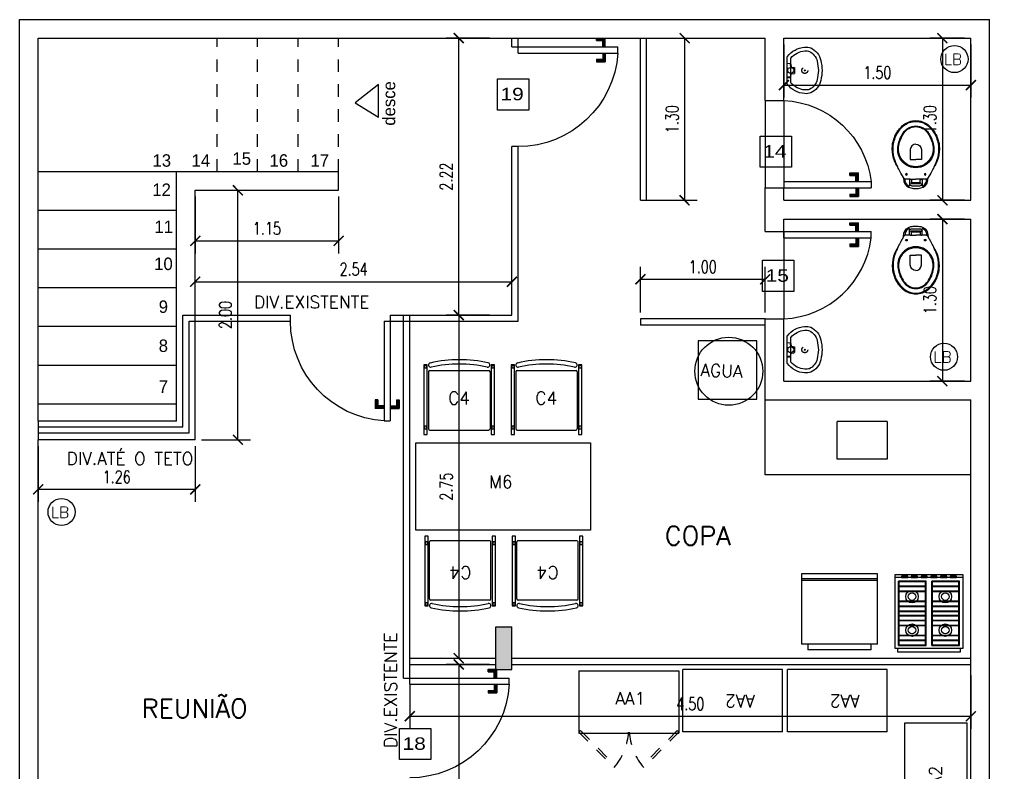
# Model space of a CAD drawing. Extents: x -36.1 to 57, y 1.4 to 46.9.
# Drawn here: x -21.98 to -14.2, y 8.59 to 14.63 of the extents above; entities that cross this region are included whole.
import ezdxf

# ---------------------------------------------------------------- set-up
doc = ezdxf.new("R2010")
doc.units = 0
doc.header["$LTSCALE"] = 0.02
doc.header["$PDMODE"] = 2
doc.linetypes.add('DASHDOT', pattern=[1, 0.5, -0.25, 0, -0.25])
doc.linetypes.add('HIDDEN2', pattern=[0.1875, 0.125, -0.0625])
doc.layers.get('0').update_dxf_attribs({"linetype": 'CONTINUOUS'})
doc.layers.get('DEFPOINTS').update_dxf_attribs({"linetype": 'CONTINUOUS'})
for name, color, linetype in [('A-WCCOZ', 7, 'CONTINUOUS'), ('ACESSORIOS', 6, 'CONTINUOUS'), ('BLOCOS', 1, 'CONTINUOUS'), ('CADEIRAS', 6, 'CONTINUOUS'), ('CODIGO', 6, 'CONTINUOUS'), ('COTAS', 6, 'CONTINUOUS'), ('DIVISORIA', 5, 'CONTINUOUS'), ('ESQUADRIA', 1, 'CONTINUOUS'), ('ESQUADRIAS-F', 6, 'CONTINUOUS'), ('ESQUADRIAS-G', 1, 'CONTINUOUS'), ('MESAS', 1, 'CONTINUOUS'), ('PAREDE-SOL', 251, 'CONTINUOUS'), ('PAREDES', 7, 'CONTINUOUS'), ('PISO', 6, 'CONTINUOUS'), ('SAN', 6, 'CONTINUOUS'), ('TEXTO', 7, 'CONTINUOUS'), ('TEXTO-F', 6, 'CONTINUOUS')]:
    doc.layers.add(name, color=color, linetype=linetype)
doc.styles.add('COTAS', font='romans.shx', dxfattribs={"width": 0.75})
doc.styles.add('NUMERO', font='arial.ttf', dxfattribs={"width": 1.2, "height": 0.4})
doc.styles.add('ROMANS', font='simplex.shx')
doc.dimstyles.new('COTAS', dxfattribs={"dimtxt": 0.1, "dimasz": 0.08, "dimexe": 0.1, "dimexo": 0.05, "dimgap": 0.05, "dimtad": 1, "dimzin": 0, "dimdsep": 46, "dimtxsty": 'COTAS', "dimblk1": 'ARCHTICK', "dimblk2": 'ARCHTICK', "dimsah": 1, "dimcen": 2.5, "dimclrt": 1, "dimadec": 0, "dimazin": 0, "dimtfac": 1, "dimtdec": 4, "dimtmove": 2, "dimatfit": 3, "dimldrblk": 'ARCHTICK', "dimfxl": 1, "dimtvp": 1, "dimtolj": 1, "dimtzin": 0, "dimarcsym": 0})

# ---------------------------------------------------------------- blocks, each defined once
blk = doc.blocks.new('_ARCHTICK')
at = {"color": 0, "linetype": 'ByBlock', "const_width": 0.15}
blk.add_lwpolyline([(-0.5, -0.5), (0.5, 0.5)], dxfattribs=at)
blk = doc.blocks.new('*D165')
at = {"color": 0, "linetype": 'ByBlock'}
for p, q in [((-18.2135, 40.7273), (-18.5604, 40.7273)), ((-18.4604, 40.7273), (-18.4604, 37.7573)), ((-18.8035, 37.7573), (-18.3604, 37.7573))]:
    blk.add_line(p, q, dxfattribs=at)
at = {"layer": 'DEFPOINTS', "color": 0, "linetype": 'ByBlock'}
for p in [(-18.1635, 40.7273), (-18.8535, 37.7573), (-18.4604, 37.7573)]:
    blk.add_point(p, dxfattribs=at)
at = {"color": 0, "linetype": 'ByBlock', "xscale": 0.08, "yscale": 0.08, "zscale": 0.08}
for p, rotation in [((-18.4604, 40.7273), 90), ((-18.4604, 37.7573), 270)]:
    blk.add_blockref('_ARCHTICK', p, dxfattribs=dict(at, rotation=rotation))
at = {"color": 1, "linetype": 'ByBlock', "insert": (-18.5604, 39.2423), "char_height": 0.1, "attachment_point": 5, "rotation": 90, "style": 'COTAS'}
blk.add_mtext('\\A1;2.97', dxfattribs=at)
blk = doc.blocks.new('AA2')
at = {"layer": 'MESAS'}
for p, q in [((0, 0), (0.8, 0)), ((0, 0), (0, -0.5)), ((0.8, 0), (0.8, -0.5)), ((0, -0.5), (0.8, -0.5))]:
    blk.add_line(p, q, dxfattribs=at)
at = {"layer": 'CODIGO', "style": 'ROMANS'}
blk.add_text('AA2', height=0.1, dxfattribs=at).set_placement((0.2189, -0.2971))
blk = doc.blocks.new('*D173')
at = {"color": 0, "linetype": 'ByBlock'}
for p, q in [((-14.3535, 40.6377), (-14.3535, 40.2114)), ((-18.8535, 40.5682), (-18.8535, 40.2114)), ((-18.8535, 40.3114), (-14.3535, 40.3114))]:
    blk.add_line(p, q, dxfattribs=at)
at = {"layer": 'DEFPOINTS', "color": 0, "linetype": 'ByBlock'}
for p in [(-18.8535, 40.6182), (-14.3535, 40.6877), (-14.3535, 40.3114)]:
    blk.add_point(p, dxfattribs=at)
at = {"color": 0, "linetype": 'ByBlock', "xscale": 0.08, "yscale": 0.08, "zscale": 0.08, "rotation": 180}
blk.add_blockref('_ARCHTICK', (-18.8535, 40.3114), dxfattribs=at)
at = {"color": 0, "linetype": 'ByBlock', "xscale": 0.08, "yscale": 0.08, "zscale": 0.08}
blk.add_blockref('_ARCHTICK', (-14.3535, 40.3114), dxfattribs=at)
at = {"color": 1, "linetype": 'ByBlock', "insert": (-16.6035, 40.4114), "char_height": 0.1, "attachment_point": 5, "style": 'COTAS'}
blk.add_mtext('\\A1;4.50', dxfattribs=at)
blk = doc.blocks.new('A$C05567B69')
at = {"layer": 'ESQUADRIAS-F'}
blk.add_arc((0.8, 0), 0.8, 93.58332, 180, dxfattribs=at)
at = {"layer": 'ESQUADRIAS-G'}
for p, q in [((0.75, 0), (0.75, 0.7984)), ((0.75, 0.7984), (0.8, 0.7984)), ((0.8, 0), (0.8, 0.7984)), ((0.68, 0.6284), (0.68, 0.6984)), ((0.75, 0.6984), (0.68, 0.6984)), ((0.7, 0.6284), (0.68, 0.6284)), ((0.7, 0.6284), (0.7, 0.6784)), ((0.75, 0.6784), (0.7, 0.6784)), ((0.8, 0.6984), (0.87, 0.6984)), ((0.8, 0.6784), (0.85, 0.6784)), ((0.85, 0.6284), (0.85, 0.6784)), ((0.85, 0.6284), (0.87, 0.6284)), ((0.87, 0.6284), (0.87, 0.6984)), ((0.75, 0), (0.8, 0))]:
    blk.add_line(p, q, dxfattribs=at)
for points in [[(0.68, 0.6984), (0.75, 0.6984), (0.7, 0.6784), (0.75, 0.6784)], [(0.68, 0.6284), (0.68, 0.6984), (0.7, 0.6284), (0.7, 0.6784)], [(0.8, 0.6984), (0.87, 0.6984), (0.8, 0.6784), (0.85, 0.6784)], [(0.85, 0.6284), (0.85, 0.6784), (0.87, 0.6284), (0.87, 0.6984)]]:
    blk.add_solid(points, dxfattribs=at)
blk = doc.blocks.new('AA1')
at = {"layer": 'CODIGO', "linetype": 'HIDDEN2'}
for p, q in [((0, -0.491), (0.281, -0.7729)), ((0.0127, -0.4782), (0.2937, -0.7602)), ((0.7873, -0.4782), (0.5063, -0.7602)), ((0.8, -0.491), (0.519, -0.7729)), ((0.281, -0.7729), (0.2937, -0.7602)), ((0.519, -0.7729), (0.5063, -0.7602))]:
    blk.add_line(p, q, dxfattribs=at)
for centre, start, end in [((-0.0946, -0.4559), 321.91991, 355.92269), ((0.8946, -0.4559), 184.07731, 218.08009)]:
    blk.add_arc(centre, 0.4933, start, end, dxfattribs=at)
at = {"layer": 'MESAS'}
for p, q in [((0, 0), (0, -0.5)), ((0, 0), (0.8, 0)), ((0.8, 0), (0.8, -0.5)), ((0, -0.5), (0.013, -0.5)), ((0.013, -0.5), (0.782, -0.5)), ((0.782, -0.5), (0.8, -0.5)), ((0.8, -0.5), (0.787, -0.5))]:
    blk.add_line(p, q, dxfattribs=at)
at = {"layer": 'MESAS', "linetype": 'HIDDEN2'}
for p, q in [((0.0127, -0.4782), (0, -0.491)), ((0.7873, -0.4782), (0.8, -0.491))]:
    blk.add_line(p, q, dxfattribs=at)
at = {"layer": 'CODIGO', "style": 'ROMANS'}
blk.add_text('AA1', height=0.1, dxfattribs=at).set_placement((0.291, -0.2702))
blk = doc.blocks.new('*D170')
at = {"color": 0, "linetype": 'ByBlock'}
for p, q in [((-20.5735, 44.4777), (-20.5735, 44.0221)), ((-19.4235, 44.4777), (-19.4235, 44.0221)), ((-20.5735, 44.1221), (-19.4235, 44.1221))]:
    blk.add_line(p, q, dxfattribs=at)
at = {"layer": 'DEFPOINTS', "color": 0, "linetype": 'ByBlock'}
for p in [(-20.5735, 44.5277), (-19.4235, 44.5277), (-19.4235, 44.1221)]:
    blk.add_point(p, dxfattribs=at)
at = {"color": 0, "linetype": 'ByBlock', "xscale": 0.08, "yscale": 0.08, "zscale": 0.08, "rotation": 180}
blk.add_blockref('_ARCHTICK', (-20.5735, 44.1221), dxfattribs=at)
at = {"color": 0, "linetype": 'ByBlock', "xscale": 0.08, "yscale": 0.08, "zscale": 0.08}
blk.add_blockref('_ARCHTICK', (-19.4235, 44.1221), dxfattribs=at)
at = {"color": 1, "linetype": 'ByBlock', "insert": (-19.9985, 44.2221), "char_height": 0.1, "attachment_point": 5, "style": 'COTAS'}
blk.add_mtext('\\A1;1.15', dxfattribs=at)
blk = doc.blocks.new('*D168')
at = {"color": 0, "linetype": 'ByBlock'}
for p, q in [((-20.27, 44.5277), (-20.1315, 44.5277)), ((-20.2315, 42.5277), (-20.2315, 44.5277)), ((-20.5235, 42.5277), (-20.1315, 42.5277))]:
    blk.add_line(p, q, dxfattribs=at)
at = {"layer": 'DEFPOINTS', "color": 0, "linetype": 'ByBlock'}
for p in [(-20.32, 44.5277), (-20.2315, 44.5277), (-20.5735, 42.5277)]:
    blk.add_point(p, dxfattribs=at)
at = {"color": 0, "linetype": 'ByBlock', "xscale": 0.08, "yscale": 0.08, "zscale": 0.08}
for p, rotation in [((-20.2315, 44.5277), 90), ((-20.2315, 42.5277), 270)]:
    blk.add_blockref('_ARCHTICK', p, dxfattribs=dict(at, rotation=rotation))
at = {"color": 1, "linetype": 'ByBlock', "insert": (-20.3315, 43.5277), "char_height": 0.1, "attachment_point": 5, "rotation": 90, "style": 'COTAS'}
blk.add_mtext('\\A1;2.00', dxfattribs=at)
blk = doc.blocks.new('*D167')
at = {"color": 0, "linetype": 'ByBlock'}
for p, q in [((-20.5735, 43.5777), (-20.5735, 43.895)), ((-18.0335, 43.5777), (-18.0335, 43.895)), ((-20.5735, 43.795), (-18.0335, 43.795))]:
    blk.add_line(p, q, dxfattribs=at)
at = {"layer": 'DEFPOINTS', "color": 0, "linetype": 'ByBlock'}
for p in [(-18.0335, 43.795), (-20.5735, 43.5277), (-18.0335, 43.5277)]:
    blk.add_point(p, dxfattribs=at)
at = {"color": 0, "linetype": 'ByBlock', "xscale": 0.08, "yscale": 0.08, "zscale": 0.08, "rotation": 180}
blk.add_blockref('_ARCHTICK', (-20.5735, 43.795), dxfattribs=at)
at = {"color": 0, "linetype": 'ByBlock', "xscale": 0.08, "yscale": 0.08, "zscale": 0.08}
blk.add_blockref('_ARCHTICK', (-18.0335, 43.795), dxfattribs=at)
at = {"color": 1, "linetype": 'ByBlock', "insert": (-19.3035, 43.895), "char_height": 0.1, "attachment_point": 5, "style": 'COTAS'}
blk.add_mtext('\\A1;2.54', dxfattribs=at)
blk = doc.blocks.new('LB')
at = {"layer": 'ACESSORIOS'}
blk.add_circle((0, 0), 0.1086, dxfattribs=at)
at = {"layer": 'CODIGO', "style": 'ROMANS'}
blk.add_text('LB', height=0.09, dxfattribs=at).set_placement((-0.0855, -0.047))
blk = doc.blocks.new('*D169')
at = {"color": 0, "linetype": 'ByBlock'}
for p, q in [((-21.8335, 42.4777), (-21.8335, 42.0301)), ((-20.5735, 42.4777), (-20.5735, 42.0301)), ((-20.5735, 42.1301), (-21.8335, 42.1301))]:
    blk.add_line(p, q, dxfattribs=at)
at = {"layer": 'DEFPOINTS', "color": 0, "linetype": 'ByBlock'}
for p in [(-21.8335, 42.5277), (-20.5735, 42.5277), (-21.8335, 42.1301)]:
    blk.add_point(p, dxfattribs=at)
at = {"color": 0, "linetype": 'ByBlock', "xscale": 0.08, "yscale": 0.08, "zscale": 0.08, "rotation": 180}
blk.add_blockref('_ARCHTICK', (-21.8335, 42.1301), dxfattribs=at)
at = {"color": 0, "linetype": 'ByBlock', "xscale": 0.08, "yscale": 0.08, "zscale": 0.08}
blk.add_blockref('_ARCHTICK', (-20.5735, 42.1301), dxfattribs=at)
at = {"color": 1, "linetype": 'ByBlock', "insert": (-21.2035, 42.2301), "char_height": 0.1, "attachment_point": 5, "style": 'COTAS'}
blk.add_mtext('\\A1;1.26', dxfattribs=at)
blk = doc.blocks.new('A$C7BC71DF2')
at = {"layer": 'SAN'}
blk.add_line((0.0575, 0.2095), (0.0575, 0.1625), dxfattribs=at)
for points in [[(0.28, 0.186, -0.054423), (0.269, 0.106, -0.129975), (0.2405, 0.046, -0.115349), (0.19, 0.006, -0.10182), (0.14, 0, -0.216856), (0.0015, 0.0745, -0.186978), (0, 0.0775), (0, 0.186), (0, 0.2945, -0.186978), (0.0015, 0.2975, -0.216856), (0.14, 0.372, -0.10182), (0.19, 0.366, -0.115349), (0.2405, 0.326, -0.129975), (0.269, 0.266, -0.054423)], [(0.25, 0.186, -0.054504), (0.2397, 0.1124, -0.133347), (0.2173, 0.065, -0.112344), (0.1788, 0.0339, -0.097819), (0.1423, 0.0299, -0.205179), (0.03, 0.0869), (0.03, 0.2852, -0.205179), (0.1423, 0.3421, -0.097819), (0.1788, 0.3381, -0.112344), (0.2173, 0.307, -0.133347), (0.2397, 0.2596, -0.054504)]]:
    blk.add_lwpolyline(points, format="xyb", close=True, dxfattribs=at)
for points in [[(0.0359, 0.2082, -0.511016), (0.03, 0.212), (0.0275, 0.235, 0.298443), (0.0245, 0.239), (0, 0.2405)], [(0.0025, 0.2445), (0.023, 0.2425, -0.358326), (0.0295, 0.236), (0.032, 0.213, 0.447938), (0.0355, 0.2105, -0.216474), (0.0575, 0.2095)], [(0.0359, 0.1638, 0.511016), (0.03, 0.16), (0.0275, 0.137, -0.298443), (0.0245, 0.133), (0, 0.1315)], [(0.0025, 0.1275), (0.023, 0.1295, 0.358326), (0.0295, 0.136), (0.032, 0.159, -0.447938), (0.0355, 0.1615, 0.216474), (0.0575, 0.1625)]]:
    blk.add_lwpolyline(points, format="xyb", dxfattribs=at)
for centre, radius in [((0.028, 0.186), 0.024), ((0.141, 0.186), 0.004)]:
    blk.add_circle(centre, radius, dxfattribs=at)
at = {"layer": 'SAN', "linetype": 'DASHDOT'}
blk.add_circle((0.141, 0.186), 0.024, dxfattribs=at)
blk = doc.blocks.new('A$C7B783AE8')
at = {"layer": 'ESQUADRIAS-F'}
blk.add_arc((-0.0332, 0.7376), 0.7384, 272.57372, 353.18409, dxfattribs=at)
at = {"layer": 'ESQUADRIAS-G'}
for p, q in [((0.5284, 0.75), (0.5284, 0.77)), ((0.5284, 0.77), (0.5984, 0.77)), ((0.5284, 0.75), (0.5784, 0.75)), ((0.5784, 0.7), (0.5784, 0.75)), ((0.5984, 0.7), (0.5984, 0.77)), ((0, 0.7), (0.7, 0.7)), ((0, 0.65), (0, 0.7)), ((0, 0.65), (0.7, 0.65)), ((0.5784, 0.65), (0.5784, 0.6)), ((0.5984, 0.65), (0.5984, 0.58)), ((0.7, 0.65), (0.7, 0.7)), ((0.5284, 0.6), (0.5784, 0.6)), ((0.5284, 0.6), (0.5284, 0.58)), ((0.5284, 0.58), (0.5984, 0.58))]:
    blk.add_line(p, q, dxfattribs=at)
for points in [[(0.5284, 0.75), (0.5784, 0.75), (0.5284, 0.77), (0.5984, 0.77)], [(0.5984, 0.7), (0.5984, 0.77), (0.5784, 0.7), (0.5784, 0.75)], [(0.5984, 0.58), (0.5984, 0.65), (0.5784, 0.6), (0.5784, 0.65)], [(0.5284, 0.58), (0.5984, 0.58), (0.5284, 0.6), (0.5784, 0.6)]]:
    blk.add_solid(points, dxfattribs=at)
blk = doc.blocks.new('*D177')
at = {"color": 0, "linetype": 'ByBlock'}
for p, q in [((-15.8535, 45.6973), (-15.8535, 45.2706)), ((-14.3535, 45.6973), (-14.3535, 45.2706)), ((-15.8535, 45.3706), (-14.3535, 45.3706))]:
    blk.add_line(p, q, dxfattribs=at)
at = {"layer": 'DEFPOINTS', "color": 0, "linetype": 'ByBlock'}
for p in [(-15.8535, 45.7473), (-14.3535, 45.7473), (-14.3535, 45.3706)]:
    blk.add_point(p, dxfattribs=at)
at = {"color": 0, "linetype": 'ByBlock', "xscale": 0.08, "yscale": 0.08, "zscale": 0.08, "rotation": 180}
blk.add_blockref('_ARCHTICK', (-15.8535, 45.3706), dxfattribs=at)
at = {"color": 0, "linetype": 'ByBlock', "xscale": 0.08, "yscale": 0.08, "zscale": 0.08}
blk.add_blockref('_ARCHTICK', (-14.3535, 45.3706), dxfattribs=at)
at = {"color": 1, "linetype": 'ByBlock', "insert": (-15.1035, 45.4706), "char_height": 0.1, "attachment_point": 5, "style": 'COTAS'}
blk.add_mtext('\\A1;1.50', dxfattribs=at)
blk = doc.blocks.new('CO-GEPB')
for p, q in [((-0.255, 0), (0.255, 0)), ((-0.255, 0), (-0.255, -0.045)), ((0.255, -0.045), (0.255, 0)), ((-0.305, -0.045), (0.305, -0.045)), ((-0.305, -0.045), (-0.305, -0.61)), ((0.305, -0.61), (0.305, -0.045)), ((-0.305, -0.555), (0.305, -0.555)), ((-0.305, -0.57), (0.305, -0.57)), ((-0.305, -0.61), (0.305, -0.61))]:
    blk.add_line(p, q)
blk = doc.blocks.new('*D176')
at = {"color": 0, "linetype": 'ByBlock'}
for p, q in [((-18.2135, 45.7473), (-18.5604, 45.7473)), ((-18.4604, 43.5277), (-18.4604, 45.7473)), ((-18.2135, 43.5277), (-18.5604, 43.5277))]:
    blk.add_line(p, q, dxfattribs=at)
at = {"layer": 'DEFPOINTS', "color": 0, "linetype": 'ByBlock'}
for p in [(-18.4604, 45.7473), (-18.1635, 45.7473), (-18.1635, 43.5277)]:
    blk.add_point(p, dxfattribs=at)
at = {"color": 0, "linetype": 'ByBlock', "xscale": 0.08, "yscale": 0.08, "zscale": 0.08}
for p, rotation in [((-18.4604, 45.7473), 90), ((-18.4604, 43.5277), 270)]:
    blk.add_blockref('_ARCHTICK', p, dxfattribs=dict(at, rotation=rotation))
at = {"color": 1, "linetype": 'ByBlock', "insert": (-18.5604, 44.6375), "char_height": 0.1, "attachment_point": 5, "rotation": 90, "style": 'COTAS'}
blk.add_mtext('\\A1;2.22', dxfattribs=at)
blk = doc.blocks.new('*D175')
at = {"color": 0, "linetype": 'ByBlock'}
for p, q in [((-16.9535, 45.7473), (-16.5494, 45.7473)), ((-16.6494, 45.7473), (-16.6494, 44.4473)), ((-16.9535, 44.4473), (-16.5494, 44.4473))]:
    blk.add_line(p, q, dxfattribs=at)
at = {"layer": 'DEFPOINTS', "color": 0, "linetype": 'ByBlock'}
for p in [(-17.0035, 45.7473), (-17.0035, 44.4473), (-16.6494, 44.4473)]:
    blk.add_point(p, dxfattribs=at)
at = {"color": 0, "linetype": 'ByBlock', "xscale": 0.08, "yscale": 0.08, "zscale": 0.08}
for p, rotation in [((-16.6494, 45.7473), 90), ((-16.6494, 44.4473), 270)]:
    blk.add_blockref('_ARCHTICK', p, dxfattribs=dict(at, rotation=rotation))
at = {"color": 1, "linetype": 'ByBlock', "insert": (-16.7494, 45.0973), "char_height": 0.1, "attachment_point": 5, "rotation": 90, "style": 'COTAS'}
blk.add_mtext('\\A1;1.30', dxfattribs=at)
blk = doc.blocks.new('M6')
at = {"layer": 'MESAS'}
blk.add_lwpolyline([(-0.7, -0.7), (-0.7, 0), (0.7, 0), (0.7, -0.7)], close=True, dxfattribs=at)
at = {"layer": 'CODIGO', "style": 'ROMANS'}
blk.add_text('M6', height=0.1, dxfattribs=at).set_placement((-0.1139, -0.3629))
blk = doc.blocks.new('C4')
at = {"layer": 'CADEIRAS'}
for p, q in [((0.0332, 0.0195), (0.0332, 0.0195)), ((0.5042, 0.0056), (0.5042, 0.0056)), ((0.5253, 0.0195), (0.5253, 0.0195)), ((0.0335, -0.0309), (0.0335, -0.4875)), ((0.0435, -0.0209), (0.516, -0.0209)), ((0.526, -0.0309), (0.526, -0.4875)), ((0.0435, -0.4975), (0.516, -0.4975))]:
    blk.add_line(p, q, dxfattribs=at)
for points in [[(-0.0039, 0.0245), (-0.0039, -0.5334), (0.0231, -0.5334), (0.0231, 0.0245)], [(0, 0.0204), (0, 0), (0.0193, 0), (0.0193, 0.0204)], [(0.5355, 0.0245), (0.5355, -0.5334), (0.5625, -0.5334), (0.5625, 0.0245)], [(0.5394, 0.0204), (0.5394, 0), (0.5587, 0), (0.5587, 0.0204)], [(0, -0.4674), (0, -0.4878), (0.0193, -0.4878), (0.0193, -0.4674)], [(0.5394, -0.4674), (0.5394, -0.4878), (0.5587, -0.4878), (0.5587, -0.4674)]]:
    blk.add_lwpolyline(points, close=True, dxfattribs=at)
for centre, radius, start, end in [((0.0505, 0.0227), 0.0175, 102.92766, 190.31232), ((0.0505, 0.0227), 0.0175, 190.31232, 282.92766), ((0.2793, -0.9743), 1.0403, 77.08471, 102.92766), ((0.2793, -0.9743), 1.0053, 77.07234, 102.92766), ((0.5081, 0.0227), 0.0175, 257.07234, 349.68768), ((0.5081, 0.0227), 0.0175, 349.68768, 77.82879), ((0.0435, -0.0309), 0.01, 90, 180), ((0.516, -0.0309), 0.01, 0, 90), ((0.0435, -0.4875), 0.01, 180, 270), ((0.516, -0.4875), 0.01, 270, 0)]:
    blk.add_arc(centre, radius, start, end, dxfattribs=at)
at = {"layer": 'CODIGO', "style": 'ROMANS'}
blk.add_text('C4', height=0.1, dxfattribs=at).set_placement((0.1896, -0.2918))
blk = doc.blocks.new('*D172')
at = {"color": 0, "linetype": 'ByBlock'}
for p, q in [((-18.5104, 43.5277), (-18.3604, 43.5277)), ((-18.4604, 43.5277), (-18.4604, 40.7773)), ((-18.8035, 40.7773), (-18.3604, 40.7773))]:
    blk.add_line(p, q, dxfattribs=at)
at = {"layer": 'DEFPOINTS', "color": 0, "linetype": 'ByBlock'}
for p in [(-18.5604, 43.5277), (-18.8535, 40.7773), (-18.4604, 40.7773)]:
    blk.add_point(p, dxfattribs=at)
at = {"color": 0, "linetype": 'ByBlock', "xscale": 0.08, "yscale": 0.08, "zscale": 0.08}
for p, rotation in [((-18.4604, 43.5277), 90), ((-18.4604, 40.7773), 270)]:
    blk.add_blockref('_ARCHTICK', p, dxfattribs=dict(at, rotation=rotation))
at = {"color": 1, "linetype": 'ByBlock', "insert": (-18.5604, 42.1525), "char_height": 0.1, "attachment_point": 5, "rotation": 90, "style": 'COTAS'}
blk.add_mtext('\\A1;2.75', dxfattribs=at)
blk = doc.blocks.new('*D174')
at = {"color": 0, "linetype": 'ByBlock'}
for p, q in [((-17.0035, 43.5473), (-17.0035, 43.9144)), ((-16.0035, 43.5473), (-16.0035, 43.9144)), ((-17.0035, 43.8144), (-16.0035, 43.8144))]:
    blk.add_line(p, q, dxfattribs=at)
at = {"layer": 'DEFPOINTS', "color": 0, "linetype": 'ByBlock'}
for p in [(-16.0035, 43.8144), (-17.0035, 43.4973), (-16.0035, 43.4973)]:
    blk.add_point(p, dxfattribs=at)
at = {"color": 0, "linetype": 'ByBlock', "xscale": 0.08, "yscale": 0.08, "zscale": 0.08, "rotation": 180}
blk.add_blockref('_ARCHTICK', (-17.0035, 43.8144), dxfattribs=at)
at = {"color": 0, "linetype": 'ByBlock', "xscale": 0.08, "yscale": 0.08, "zscale": 0.08}
blk.add_blockref('_ARCHTICK', (-16.0035, 43.8144), dxfattribs=at)
at = {"color": 1, "linetype": 'ByBlock', "insert": (-16.5035, 43.9144), "char_height": 0.1, "attachment_point": 5, "style": 'COTAS'}
blk.add_mtext('\\A1;1.00', dxfattribs=at)
blk = doc.blocks.new('A$C00673D98')
at = {"layer": 'SAN'}
for points in [[(0.143, 0.47), (0.1075, 0.47, 0.269143), (0.0902, 0.4599), (0.0886, 0.4572, -0.044891), (0.0883, 0.4567), (0.068, 0.42, 0.036783), (0.056, 0.4, 0.0196), (0.035, 0.36, 0.056836), (0.01, 0.3, 0.089116), (0, 0.2, 0.095425), (0.0325, 0.1, 0.091656), (0.088, 0.0345, 0.16072), (0.188, 0, 0.16072), (0.288, 0.0345, 0.091656), (0.3435, 0.1, 0.095425), (0.376, 0.2, 0.089116), (0.366, 0.3, 0.056836), (0.341, 0.36, 0.0196), (0.32, 0.4, 0.036783), (0.308, 0.42), (0.2877, 0.4567, -0.044891), (0.2874, 0.4572), (0.2858, 0.4599, 0.269143), (0.2685, 0.47), (0.233, 0.47)], [(0.0886, 0.4572, 0.047116), (0.0887, 0.4577), (0.0932, 0.4869, -0.305161), (0.148, 0.54, -0.049506), (0.188, 0.544, -0.049506), (0.228, 0.54, -0.305161), (0.2828, 0.4869), (0.2873, 0.4577, 0.047116), (0.2874, 0.4572)], [(0.137, 0.47), (0.137, 0.5025), (0.137, 0.5209, 0.5854), (0.1309, 0.5244, 0.134872), (0.108, 0.5, 0.082359), (0.1003, 0.4687)], [(0.137, 0.5025, -0.414214), (0.157, 0.5225), (0.188, 0.5225), (0.219, 0.5225, -0.414214), (0.239, 0.5025)], [(0.143, 0.47, 0.414214), (0.153, 0.48), (0.153, 0.493, 0.226163), (0.1504, 0.4984, -0.733322), (0.153, 0.505), (0.188, 0.505), (0.223, 0.505, -0.733322), (0.2256, 0.4984, 0.226163), (0.223, 0.493), (0.223, 0.48, 0.414214), (0.233, 0.47)], [(0.239, 0.47), (0.239, 0.5025), (0.239, 0.5209, -0.5854), (0.2451, 0.5244, -0.134872), (0.268, 0.5, -0.082359), (0.2757, 0.4687)], [(0.068, 0.42), (0.057, 0.4, 0.0204), (0.038, 0.36, 0.050595), (0.0145, 0.3, 0.089432), (0.0065, 0.2, 0.098712), (0.0405, 0.1, 0.072481), (0.088, 0.043, 0.182574), (0.188, 0.007, 0.182574), (0.288, 0.043, 0.072481), (0.3355, 0.1, 0.098712), (0.3695, 0.2, 0.089432), (0.3615, 0.3, 0.050595), (0.338, 0.36, 0.0204), (0.319, 0.4), (0.308, 0.42)], [(0.188, 0.188, -0.394755), (0.143, 0.232), (0.143, 0.312), (0.188, 0.312)], [(0.188, 0.188, 0.394755), (0.233, 0.232), (0.233, 0.312), (0.188, 0.312)]]:
    blk.add_lwpolyline(points, format="xyb", dxfattribs=at)
for points in [[(0.143, 0.47), (0.1879, 0.47)], [(0.153, 0.4965), (0.188, 0.4965), (0.223, 0.4965)], [(0.233, 0.47), (0.1881, 0.47)]]:
    blk.add_lwpolyline(points, dxfattribs=at)
for points in [[(0.316, 0.3, 0.278895), (0.188, 0.3785, 0.278895), (0.06, 0.3, 0.167831), (0.0455, 0.2, 0.098952), (0.086, 0.1, 0.247323), (0.188, 0.043, 0.247323), (0.29, 0.1, 0.098952), (0.3305, 0.2, 0.167831)], [(0.307, 0.3, 0.264523), (0.188, 0.37, 0.264523), (0.069, 0.3, 0.185303), (0.0515, 0.2, 0.106842), (0.093, 0.1, 0.250606), (0.188, 0.048, 0.250606), (0.283, 0.1, 0.106842), (0.3245, 0.2, 0.185303)]]:
    blk.add_lwpolyline(points, format="xyb", close=True, dxfattribs=at)
for centre in [(0.113, 0.431), (0.263, 0.431)]:
    blk.add_circle(centre, 0.0065, dxfattribs=at)
blk = doc.blocks.new('*D178')
at = {"color": 0, "linetype": 'ByBlock'}
for p, q in [((-14.4035, 45.7473), (-14.6821, 45.7473)), ((-14.5821, 45.7473), (-14.5821, 44.4473)), ((-14.4035, 44.4473), (-14.6821, 44.4473))]:
    blk.add_line(p, q, dxfattribs=at)
at = {"layer": 'DEFPOINTS', "color": 0, "linetype": 'ByBlock'}
for p in [(-14.3535, 45.7473), (-14.5821, 44.4473), (-14.3535, 44.4473)]:
    blk.add_point(p, dxfattribs=at)
at = {"color": 0, "linetype": 'ByBlock', "xscale": 0.08, "yscale": 0.08, "zscale": 0.08}
for p, rotation in [((-14.5821, 45.7473), 90), ((-14.5821, 44.4473), 270)]:
    blk.add_blockref('_ARCHTICK', p, dxfattribs=dict(at, rotation=rotation))
at = {"color": 1, "linetype": 'ByBlock', "insert": (-14.6821, 45.0973), "char_height": 0.1, "attachment_point": 5, "rotation": 90, "style": 'COTAS'}
blk.add_mtext('\\A1;1.30', dxfattribs=at)
blk = doc.blocks.new('CO-F4PB')
for p, q in [((0.2535, 0), (-0.2535, 0)), ((0.2535, 0), (-0.2535, 0)), ((-0.2535, 0), (-0.2535, -0.03)), ((0.2535, -0.03), (0.2535, 0)), ((-0.2735, -0.03), (-0.2735, -0.596)), ((0.2735, -0.03), (-0.2735, -0.03)), ((-0.2435, -0.05), (-0.2435, -0.566)), ((-0.0235, -0.05), (-0.2435, -0.05)), ((-0.0285, -0.055), (-0.2385, -0.055)), ((-0.2385, -0.055), (-0.2385, -0.09)), ((-0.0285, -0.055), (-0.0285, -0.09)), ((-0.0235, -0.05), (-0.0235, -0.566)), ((0.0235, -0.05), (0.0235, -0.566)), ((0.2435, -0.05), (0.0235, -0.05)), ((0.2385, -0.055), (0.0285, -0.055)), ((0.0285, -0.055), (0.0285, -0.09)), ((0.2385, -0.055), (0.2385, -0.09)), ((0.2435, -0.05), (0.2435, -0.566)), ((0.2735, -0.596), (0.2735, -0.03)), ((-0.0235, -0.09), (-0.2435, -0.09)), ((-0.0235, -0.095), (-0.2435, -0.095)), ((-0.0235, -0.13), (-0.2435, -0.13)), ((-0.0235, -0.135), (-0.2435, -0.135)), ((-0.2385, -0.095), (-0.2385, -0.13)), ((-0.2385, -0.135), (-0.2385, -0.21)), ((-0.0285, -0.095), (-0.0285, -0.13)), ((-0.0285, -0.135), (-0.0285, -0.21)), ((0.2435, -0.09), (0.0235, -0.09)), ((0.2435, -0.095), (0.0235, -0.095)), ((0.2435, -0.13), (0.0235, -0.13)), ((0.2435, -0.135), (0.0235, -0.135)), ((0.0285, -0.095), (0.0285, -0.13)), ((0.0285, -0.135), (0.0285, -0.21)), ((0.2385, -0.095), (0.2385, -0.13)), ((0.2385, -0.135), (0.2385, -0.21)), ((-0.0235, -0.21), (-0.2435, -0.21)), ((-0.0235, -0.215), (-0.2435, -0.215)), ((-0.2385, -0.215), (-0.2385, -0.25)), ((-0.0285, -0.215), (-0.0285, -0.25)), ((0.2435, -0.21), (0.0235, -0.21)), ((0.2435, -0.215), (0.0235, -0.215)), ((0.0285, -0.215), (0.0285, -0.25)), ((0.2385, -0.215), (0.2385, -0.25)), ((-0.0235, -0.25), (-0.2435, -0.25)), ((-0.0235, -0.255), (-0.2435, -0.255)), ((-0.0235, -0.29), (-0.2435, -0.29)), ((-0.0235, -0.295), (-0.2435, -0.295)), ((-0.2385, -0.255), (-0.2385, -0.29)), ((-0.2385, -0.295), (-0.2385, -0.321)), ((-0.0285, -0.255), (-0.0285, -0.29)), ((-0.0285, -0.295), (-0.0285, -0.321)), ((0.2435, -0.25), (0.0235, -0.25)), ((0.2435, -0.255), (0.0235, -0.255)), ((0.2435, -0.29), (0.0235, -0.29)), ((0.2435, -0.295), (0.0235, -0.295)), ((0.0285, -0.255), (0.0285, -0.29)), ((0.0285, -0.295), (0.0285, -0.321)), ((0.2385, -0.255), (0.2385, -0.29)), ((0.2385, -0.295), (0.2385, -0.321)), ((-0.2435, -0.321), (-0.0235, -0.321)), ((-0.2435, -0.326), (-0.0235, -0.326)), ((-0.2435, -0.361), (-0.0235, -0.361)), ((-0.2435, -0.366), (-0.0235, -0.366)), ((-0.2385, -0.326), (-0.2385, -0.361)), ((-0.2385, -0.366), (-0.2385, -0.401)), ((-0.0285, -0.326), (-0.0285, -0.361)), ((-0.0285, -0.366), (-0.0285, -0.401)), ((0.0235, -0.321), (0.2435, -0.321)), ((0.0235, -0.326), (0.2435, -0.326)), ((0.0235, -0.361), (0.2435, -0.361)), ((0.0235, -0.366), (0.2435, -0.366)), ((0.0285, -0.326), (0.0285, -0.361)), ((0.0285, -0.366), (0.0285, -0.401)), ((0.2385, -0.326), (0.2385, -0.361)), ((0.2385, -0.366), (0.2385, -0.401)), ((-0.2435, -0.401), (-0.0235, -0.401)), ((-0.2435, -0.406), (-0.0235, -0.406)), ((-0.2385, -0.406), (-0.2385, -0.481)), ((-0.0285, -0.406), (-0.0285, -0.481)), ((0.0235, -0.401), (0.2435, -0.401)), ((0.0235, -0.406), (0.2435, -0.406)), ((0.0285, -0.406), (0.0285, -0.481)), ((0.2385, -0.406), (0.2385, -0.481)), ((-0.2435, -0.481), (-0.0235, -0.481)), ((-0.2435, -0.486), (-0.0235, -0.486)), ((-0.2435, -0.521), (-0.0235, -0.521)), ((-0.2435, -0.526), (-0.0235, -0.526)), ((-0.2385, -0.486), (-0.2385, -0.521)), ((-0.2385, -0.526), (-0.2385, -0.561)), ((-0.0285, -0.486), (-0.0285, -0.521)), ((-0.0285, -0.526), (-0.0285, -0.561)), ((0.0235, -0.481), (0.2435, -0.481)), ((0.0235, -0.486), (0.2435, -0.486)), ((0.0235, -0.521), (0.2435, -0.521)), ((0.0235, -0.526), (0.2435, -0.526)), ((0.0285, -0.486), (0.0285, -0.521)), ((0.0285, -0.526), (0.0285, -0.561)), ((0.2385, -0.486), (0.2385, -0.521)), ((0.2385, -0.526), (0.2385, -0.561)), ((-0.2735, -0.596), (0.2735, -0.596)), ((-0.2735, -0.596), (-0.2735, -0.616)), ((-0.2735, -0.616), (0.2735, -0.616)), ((-0.2435, -0.566), (-0.0235, -0.566)), ((-0.2385, -0.561), (-0.0285, -0.561)), ((0.0235, -0.566), (0.2435, -0.566)), ((0.0285, -0.561), (0.2385, -0.561)), ((0.2735, -0.616), (0.2735, -0.596))]:
    blk.add_line(p, q)
for points in [[(-0.2204, -0.606), (-0.1704, -0.606), (-0.1704, -0.596), (-0.2204, -0.596)], [(-0.1422, -0.606), (-0.0922, -0.606), (-0.0922, -0.596), (-0.1422, -0.596)], [(-0.0641, -0.606), (-0.0141, -0.606), (-0.0141, -0.596), (-0.0641, -0.596)], [(0.0141, -0.606), (0.0641, -0.606), (0.0641, -0.596), (0.0141, -0.596)], [(0.0922, -0.606), (0.1422, -0.606), (0.1422, -0.596), (0.0922, -0.596)], [(0.1704, -0.606), (0.2204, -0.606), (0.2204, -0.596), (0.1704, -0.596)]]:
    blk.add_lwpolyline(points, close=True)
for centre, radius in [((-0.1308, -0.1735), 0.05), ((-0.1308, -0.1735), 0.03), ((0.1362, -0.1735), 0.05), ((0.1362, -0.1735), 0.03), ((-0.1308, -0.4425), 0.05), ((-0.1308, -0.4425), 0.03), ((0.1362, -0.4425), 0.05), ((0.1362, -0.4425), 0.03)]:
    blk.add_circle(centre, radius)
blk = doc.blocks.new('*D171')
at = {"color": 0, "linetype": 'ByBlock'}
for p, q in [((-14.4035, 44.2973), (-14.6821, 44.2973)), ((-14.5821, 44.2973), (-14.5821, 42.9973)), ((-14.4035, 42.9973), (-14.6821, 42.9973))]:
    blk.add_line(p, q, dxfattribs=at)
at = {"layer": 'DEFPOINTS', "color": 0, "linetype": 'ByBlock'}
for p in [(-14.3535, 44.2973), (-14.5821, 42.9973), (-14.3535, 42.9973)]:
    blk.add_point(p, dxfattribs=at)
at = {"color": 0, "linetype": 'ByBlock', "xscale": 0.08, "yscale": 0.08, "zscale": 0.08}
for p, rotation in [((-14.5821, 44.2973), 90), ((-14.5821, 42.9973), 270)]:
    blk.add_blockref('_ARCHTICK', p, dxfattribs=dict(at, rotation=rotation))
at = {"color": 1, "linetype": 'ByBlock', "insert": (-14.6821, 43.6473), "char_height": 0.1, "attachment_point": 5, "rotation": 90, "style": 'COTAS'}
blk.add_mtext('\\A1;1.30', dxfattribs=at)

msp = doc.modelspace()

# ---------------------------------------------------------------- hatches: boundary and pattern name
at = {"layer": 'PAREDE-SOL'}
msp.add_hatch(color=256, dxfattribs=at).paths.add_polyline_path([(-18.1635, 9.4174), (-18.0335, 9.4174), (-18.0335, 9.7574), (-18.1635, 9.7574)])

# ---------------------------------------------------------------- linework, layer by layer
at = {"layer": 'A-WCCOZ'}
msp.add_line((-16.0035, 13.9769), (-16.0035, 13.2769), dxfattribs=at)
at = {"layer": 'CODIGO'}
for p, q in [((-19.1035, 14.1053), (-19.2917, 13.9579)), ((-19.1035, 13.8432), (-19.1035, 14.1053)), ((-19.2917, 13.9579), (-19.1035, 13.8432))]:
    msp.add_line(p, q, dxfattribs=at)
at = {"layer": 'DIVISORIA'}
for p, q in [((-18.0335, 14.4074), (-18.0335, 14.4769)), ((-18.0335, 14.4074), (-18.0335, 14.4769)), ((-17.9835, 14.4074), (-17.9835, 14.4769)), ((-17.9835, 14.4074), (-17.9835, 14.4769)), ((-17.0035, 13.1769), (-17.0035, 14.4769)), ((-16.9535, 13.1769), (-16.9535, 14.4769)), ((-18.0335, 14.4074), (-17.9835, 14.4074)), ((-17.9835, 13.6074), (-18.0336, 13.6074)), ((-18.0335, 12.2573), (-18.0335, 13.6074)), ((-17.9835, 12.2073), (-17.9835, 13.6074)), ((-17.0035, 13.1769), (-16.9535, 13.1769)), ((-20.6733, 12.2573), (-19.8094, 12.2573)), ((-20.6733, 11.3621), (-20.6733, 12.2573)), ((-19.8094, 12.2073), (-19.8094, 12.2573)), ((-19.0094, 12.2573), (-18.0335, 12.2573)), ((-19.0094, 12.2573), (-19.0094, 12.2073)), ((-18.9035, 9.3479), (-18.9035, 12.2573)), ((-18.8535, 9.3479), (-18.8535, 12.2573)), ((-16.0035, 12.2269), (-17.0035, 12.2269)), ((-17.0035, 12.2269), (-17.0035, 12.1769)), ((-20.6233, 12.2073), (-19.8094, 12.2073)), ((-20.6233, 11.3121), (-20.6233, 12.2073)), ((-19.0094, 12.2073), (-17.9835, 12.2073)), ((-16.0035, 12.1769), (-17.0035, 12.1769)), ((-21.8335, 11.3621), (-20.6733, 11.3621)), ((-21.8335, 11.3121), (-20.6233, 11.3121)), ((-18.8535, 9.5069), (-18.1635, 9.5069)), ((-18.0335, 9.5069), (-14.3535, 9.5069)), ((-18.9035, 9.3479), (-18.9035, 9.4174)), ((-18.8535, 9.4569), (-18.1635, 9.4569)), ((-18.8535, 9.3479), (-18.8535, 9.4174)), ((-18.0335, 9.4569), (-14.3535, 9.4569)), ((-18.9035, 9.3479), (-18.8535, 9.3479))]:
    msp.add_line(p, q, dxfattribs=at)
msp.add_lwpolyline([(-16.5398, 11.5822), (-16.0701, 11.5822), (-16.0701, 12.0515), (-16.5398, 12.0515)], close=True, dxfattribs=at)
msp.add_circle((-16.2948, 11.8067), 0.2724, dxfattribs=at)
at = {"layer": 'ESQUADRIA', "linetype": 'HIDDEN2'}
for p, q in [((-20.3985, 13.4069), (-20.3985, 14.4769)), ((-20.0735, 13.4069), (-20.0735, 14.4769)), ((-19.7485, 13.4069), (-19.7485, 14.4769)), ((-19.4235, 13.4069), (-19.4235, 14.4769))]:
    msp.add_line(p, q, dxfattribs=at)
at = {"layer": 'ESQUADRIA'}
for p, q in [((-21.8335, 13.4069), (-20.7235, 13.4069)), ((-21.8335, 13.0969), (-20.7235, 13.0969)), ((-21.8335, 12.7869), (-20.7235, 12.7869)), ((-21.8335, 12.4769), (-20.7235, 12.4769)), ((-21.8335, 12.1669), (-20.7235, 12.1669)), ((-21.8335, 11.8569), (-20.7235, 11.8569)), ((-21.8335, 11.5469), (-20.7235, 11.5469))]:
    msp.add_line(p, q, dxfattribs=at)
at = {"layer": 'PAREDE-SOL'}
msp.add_line((-21.8335, 11.4073), (-21.8335, 11.2573), dxfattribs=at)
at = {"layer": 'PAREDES'}
for p, q in [((-21.9835, 2.0669), (-21.9835, 14.6269)), ((-21.9835, 14.6269), (-14.2035, 14.6269)), ((-14.2035, 2.0669), (-14.2035, 14.6269)), ((-21.8335, 14.4769), (-16.0035, 14.4769)), ((-21.8335, 11.4073), (-21.8335, 14.4769)), ((-16.0035, 13.9769), (-16.0035, 14.4769)), ((-15.8535, 14.4769), (-14.3535, 14.4769)), ((-15.8535, 13.9769), (-15.8535, 14.4769)), ((-14.3535, 13.1769), (-14.3535, 14.4769)), ((-16.0035, 13.9769), (-15.8535, 13.9769)), ((-20.7235, 13.4069), (-19.4235, 13.4069)), ((-20.7235, 11.4073), (-20.7235, 13.4069)), ((-19.4235, 13.2573), (-19.4235, 13.4069)), ((-20.5735, 13.2573), (-19.4235, 13.2573)), ((-20.5735, 11.2573), (-20.5735, 13.2573)), ((-16.0035, 12.9269), (-16.0035, 13.2769)), ((-16.0035, 13.2769), (-15.8535, 13.2769)), ((-15.8535, 13.1769), (-15.8535, 13.2769)), ((-15.8535, 13.1769), (-14.3535, 13.1769)), ((-15.8535, 13.0269), (-14.3535, 13.0269)), ((-15.8535, 12.9269), (-15.8535, 13.0269)), ((-14.3535, 11.7269), (-14.3535, 13.0269)), ((-16.0035, 12.9269), (-15.8535, 12.9269)), ((-16.0035, 11.5769), (-16.0035, 12.2269)), ((-16.0035, 12.2269), (-15.8535, 12.2269)), ((-15.8535, 11.7269), (-15.8535, 12.2269)), ((-15.8535, 11.7269), (-14.3535, 11.7269)), ((-16.0035, 11.5769), (-14.3535, 11.5769)), ((-14.3535, 2.2169), (-14.3535, 11.5769)), ((-20.7235, 11.4073), (-21.8335, 11.4073)), ((-21.8335, 2.2169), (-21.8335, 11.2573)), ((-20.5735, 11.2573), (-21.8335, 11.2573)), ((-18.1635, 9.4174), (-18.1635, 9.7574)), ((-18.1635, 9.7574), (-18.0335, 9.7574)), ((-18.0335, 9.4174), (-18.0335, 9.7574)), ((-18.1635, 9.4174), (-18.0335, 9.4174))]:
    msp.add_line(p, q, dxfattribs=at)
at = {"layer": 'PISO'}
for p, q in [((-15.8535, 13.9769), (-15.8535, 13.2769)), ((-15.8535, 12.9269), (-15.8535, 12.2269))]:
    msp.add_line(p, q, dxfattribs=at)
at = {"layer": 'SAN'}
for p, q in [((-16.0035, 10.9769), (-16.0035, 11.5769)), ((-15.4258, 11.1034), (-15.4258, 11.4034)), ((-15.0258, 11.4034), (-15.4258, 11.4034)), ((-15.0258, 11.4034), (-15.0258, 11.1034)), ((-15.0258, 11.1034), (-15.4258, 11.1034)), ((-14.3535, 10.9769), (-16.0035, 10.9769))]:
    msp.add_line(p, q, dxfattribs=at)
at = {"layer": 'TEXTO-F'}
for points in [[(-17.8994, 14.1508), (-17.8994, 13.9008), (-18.1494, 13.9008), (-18.1494, 14.1508)], [(-15.7926, 13.6914), (-15.7926, 13.4414), (-16.0426, 13.4414), (-16.0426, 13.6914)], [(-15.7734, 12.696), (-15.7734, 12.446), (-16.0234, 12.446), (-16.0234, 12.696)], [(-18.6847, 8.9442), (-18.6847, 8.6942), (-18.9347, 8.6942), (-18.9347, 8.9442)]]:
    msp.add_lwpolyline(points, close=True, dxfattribs=at)

# ---------------------------------------------------------------- block references
for name, p in [('C4', (-18.7356, 11.8333)), ('C4', (-18.0359, 11.8333)), ('M6', (-18.1034, 11.2336))]:
    msp.add_blockref(name, p)
at = {"rotation": 180}
for p in [(-18.1688, 9.9512), (-17.4692, 9.9512)]:
    msp.add_blockref('C4', p, dxfattribs=at)
at = {"layer": 'BLOCOS'}
for name, p in [('LB', (-14.4852, 14.309)), ('LB', (-14.5693, 11.923)), ('LB', (-21.6455, 10.6783)), ('AA1', (-17.4961, 9.4049))]:
    msp.add_blockref(name, p, dxfattribs=at)
for p, rotation in [((-15.8647, 8.9158), 180), ((-15.0249, 8.9158), 180), ((-14.8836, 8.1874), 90)]:
    msp.add_blockref('AA2', p, dxfattribs=dict(at, rotation=rotation))
at = {"layer": 'CODIGO', "rotation": 180}
for name, p in [('CO-GEPB', (-15.4073, 9.5739)), ('CO-F4PB', (-14.6894, 9.5577))]:
    msp.add_blockref(name, p, dxfattribs=at)
at = {"layer": 'PISO', "xscale": -1}
for name, p, rotation in [('A$C05567B69', (-17.9835, 13.6074), 270), ('A$C7B783AE8', (-15.8535, 13.9769), 180), ('A$C00673D98', (-14.9831, 13.8158), 180), ('A$C05567B69', (-19.8094, 12.2073), 180), ('A$C05567B69', (-18.8535, 8.5479), 270)]:
    msp.add_blockref(name, p, dxfattribs=dict(at, rotation=rotation))
at = {"layer": 'PISO'}
for name, p in [('A$C7B783AE8', (-15.8535, 12.2269)), ('A$C00673D98', (-14.9831, 12.4266))]:
    msp.add_blockref(name, p, dxfattribs=at)
at = {"layer": 'SAN'}
for p in [(-15.8266, 14.032), (-15.8266, 11.7934)]:
    msp.add_blockref('A$C7BC71DF2', p, dxfattribs=at)

# ---------------------------------------------------------------- texts
at = {"layer": 'CODIGO'}
msp.add_text('desce', height=0.1, rotation=90, dxfattribs=at).set_placement((-18.9698, 13.7752))
for s, p in [('13', (-20.9159, 13.4462)), ('14', (-20.6031, 13.4462)), ('15', (-20.2747, 13.4618)), ('16', (-19.9775, 13.4462)), ('17', (-19.649, 13.4462)), ('12', (-20.9174, 13.2118)), ('11', (-20.9003, 12.9149)), ('10', (-20.9027, 12.6179)), ('9', (-20.8662, 12.2741)), ('8', (-20.8662, 11.9615)), ('7', (-20.8662, 11.6333))]:
    msp.add_text(s, height=0.1, dxfattribs=at).set_placement(p)
at = {"layer": 'CODIGO', "style": 'ROMANS'}
for s, p in [('DIV.EXISTENTE', (-20.1026, 12.3115)), ('DIV.ATÉ O TETO', (-21.6042, 11.0569))]:
    msp.add_text(s, height=0.1, dxfattribs=at).set_placement(p)
at = {"layer": 'CODIGO'}
for s, rotation, style, p in [('AGUA', 358.05972, 'COTAS', (-16.5241, 11.7671)), ('DIV.EXISTENTE', 90, 'ROMANS', (-18.957, 8.7884))]:
    msp.add_text(s, height=0.1, rotation=rotation, dxfattribs=dict(at, style=style)).set_placement(p)
at = {"layer": 'TEXTO', "style": 'COTAS'}
for s, p in [('COPA', (-16.8079, 10.4129)), ('REUNIÃO', (-21.0023, 9.0293))]:
    msp.add_text(s, height=0.15, dxfattribs=at).set_placement(p)
at = {"layer": 'TEXTO-F', "style": 'NUMERO', "width": 1.2}
for s, p in [('19', (-18.1256, 13.9787)), ('14', (-16.0187, 13.5193)), ('15', (-15.9996, 12.5239)), ('18', (-18.9109, 8.7722))]:
    msp.add_text(s, height=0.1, dxfattribs=at).set_placement(p)

# ---------------------------------------------------------------- dimensions: what is measured, and where the dimension line sits
at = {"layer": 'COTAS'}
for base, p1, p2, picture, middle in [((-18.4604, 14.4769), (-18.1635, 12.2573), (-18.1635, 14.4769), '*D176', (-18.5604, 13.3671)), ((-16.6494, 13.1769), (-17.0035, 14.4769), (-17.0035, 13.1769), '*D175', (-16.7494, 13.8269)), ((-14.5821, 13.1769), (-14.3535, 14.4769), (-14.3535, 13.1769), '*D178', (-14.6821, 13.8269)), ((-20.2315, 13.2573), (-20.5735, 11.2573), (-20.32, 13.2573), '*D168', (-20.3315, 12.2573)), ((-14.5821, 11.7269), (-14.3535, 13.0269), (-14.3535, 11.7269), '*D171', (-14.6821, 12.3769)), ((-18.4604, 9.5069), (-18.5604, 12.2573), (-18.8535, 9.5069), '*D172', (-18.5604, 10.8821)), ((-18.4604, 6.4869), (-18.1635, 9.4569), (-18.8535, 6.4869), '*D165', (-18.5604, 7.9719))]:
    dim = msp.add_linear_dim(base=base, p1=p1, p2=p2, angle=90, dimstyle='COTAS', dxfattribs=at)
    dim.commit()
    dim.dimension.update_dxf_attribs({"geometry": picture, "text_midpoint": middle, "insert": (0, -31.2703)})
for base, p1, p2, picture, middle in [((-14.3535, 14.1003), (-15.8535, 14.4769), (-14.3535, 14.4769), '*D177', (-15.1035, 14.2003)), ((-19.4235, 12.8518), (-20.5735, 13.2573), (-19.4235, 13.2573), '*D170', (-19.9985, 12.9518)), ((-18.0335, 12.5246), (-20.5735, 12.2573), (-18.0335, 12.2573), '*D167', (-19.3035, 12.6246)), ((-16.0035, 12.5441), (-17.0035, 12.2269), (-16.0035, 12.2269), '*D174', (-16.5035, 12.6441)), ((-21.8335, 10.8598), (-20.5735, 11.2573), (-21.8335, 11.2573), '*D169', (-21.2035, 10.9598)), ((-14.3535, 9.0411), (-18.8535, 9.3479), (-14.3535, 9.4174), '*D173', (-16.6035, 9.1411))]:
    dim = msp.add_linear_dim(base=base, p1=p1, p2=p2, dimstyle='COTAS', dxfattribs=at)
    dim.commit()
    dim.dimension.update_dxf_attribs({"geometry": picture, "text_midpoint": middle, "insert": (0, -31.2703)})

doc.saveas('drawing.dxf')
